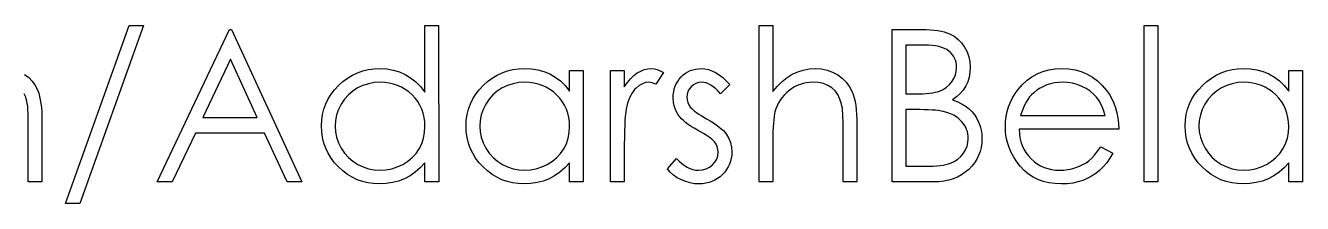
# Model space of a CAD drawing. Header units: millimetres. Extents: x -43 to 250, y -7 to 120.
# Drawn here: x 120.67 to 149.99, y 67.91 to 71.99 of the extents above; entities that cross this region are included whole.
import ezdxf

# ---------------------------------------------------------------- set-up
doc = ezdxf.new("R2010")
doc.units = ezdxf.units.MM

msp = doc.modelspace()

# ---------------------------------------------------------------- linework, layer by layer
at = {"color": 7, "linetype": 'Continuous', "flags": 128}
for points in [[(123.377, 71.99), (121.913, 67.907), (121.913, 67.907), (121.582, 67.907), (121.582, 67.907), (123.046, 71.99), (123.046, 71.99), (123.377, 71.99)], [(125.396, 71.901), (127.012, 68.401), (127.012, 68.401), (126.67, 68.401), (126.67, 68.401), (126.153, 69.522), (126.153, 69.522), (124.566, 69.522), (124.566, 69.522), (124.034, 68.401), (124.034, 68.401), (123.691, 68.401), (123.691, 68.401), (125.351, 71.901), (125.351, 71.901), (125.396, 71.901)], [(130.152, 71.99), (130.153, 68.401), (130.153, 68.401), (129.838, 68.401), (129.838, 68.401), (129.838, 68.843), (129.838, 68.843), (129.73, 68.725), (129.615, 68.624), (129.494, 68.54), (129.366, 68.473), (129.232, 68.422), (129.092, 68.385), (128.946, 68.363), (128.794, 68.356), (128.794, 68.356), (128.658, 68.362), (128.528, 68.38), (128.403, 68.41), (128.282, 68.453), (128.167, 68.507), (128.056, 68.574), (127.951, 68.652), (127.851, 68.744), (127.759, 68.843), (127.68, 68.948), (127.613, 69.058), (127.558, 69.173), (127.515, 69.294), (127.485, 69.419), (127.467, 69.551), (127.46, 69.687), (127.46, 69.687), (127.467, 69.82), (127.485, 69.949), (127.516, 70.072), (127.559, 70.191), (127.614, 70.305), (127.682, 70.414), (127.762, 70.518), (127.854, 70.617), (127.955, 70.707), (128.062, 70.786), (128.173, 70.852), (128.289, 70.906), (128.41, 70.949), (128.536, 70.979), (128.668, 70.997), (128.804, 71.003), (128.804, 71.003), (128.96, 70.995), (129.109, 70.97), (129.25, 70.927), (129.383, 70.868), (129.508, 70.792), (129.627, 70.7), (129.736, 70.59), (129.838, 70.463), (129.838, 70.463), (129.838, 71.99), (129.838, 71.99), (130.153, 71.99)], [(137.511, 71.99), (137.826, 71.99), (137.826, 71.99), (137.826, 70.475), (137.826, 70.475), (137.929, 70.599), (138.039, 70.707), (138.152, 70.798), (138.272, 70.871), (138.396, 70.929), (138.525, 70.97), (138.659, 70.995), (138.799, 71.003), (138.799, 71.003), (138.94, 70.994), (139.074, 70.967), (139.198, 70.922), (139.315, 70.859), (139.42, 70.78), (139.511, 70.69), (139.587, 70.586), (139.648, 70.47), (139.673, 70.405), (139.695, 70.331), (139.713, 70.249), (139.728, 70.158), (139.74, 70.057), (139.748, 69.949), (139.754, 69.832), (139.755, 69.707), (139.755, 69.707), (139.755, 68.401), (139.755, 68.401), (139.441, 68.401), (139.441, 68.401), (139.441, 69.604), (139.441, 69.604), (139.44, 69.708), (139.439, 69.804), (139.436, 69.89), (139.432, 69.968), (139.427, 70.036), (139.421, 70.095), (139.413, 70.145), (139.405, 70.186), (139.405, 70.186), (139.367, 70.304), (139.316, 70.406), (139.253, 70.492), (139.177, 70.563), (139.088, 70.618), (138.986, 70.658), (138.871, 70.681), (138.743, 70.689), (138.743, 70.689), (138.668, 70.686), (138.594, 70.677), (138.522, 70.662), (138.452, 70.641), (138.384, 70.613), (138.319, 70.58), (138.255, 70.54), (138.194, 70.494), (138.136, 70.444), (138.083, 70.391), (138.035, 70.335), (137.992, 70.276), (137.955, 70.214), (137.923, 70.15), (137.896, 70.082), (137.874, 70.012), (137.874, 70.012), (137.863, 69.961), (137.853, 69.9), (137.845, 69.829), (137.838, 69.748), (137.833, 69.657), (137.828, 69.556), (137.826, 69.446), (137.826, 69.325), (137.826, 69.325), (137.826, 68.401), (137.826, 68.401), (137.512, 68.401), (137.512, 68.401), (137.512, 71.99)], [(140.563, 71.901), (141.246, 71.901), (141.246, 71.901), (141.346, 71.899), (141.44, 71.894), (141.528, 71.887), (141.61, 71.875), (141.687, 71.861), (141.757, 71.845), (141.821, 71.824), (141.88, 71.8), (141.985, 71.744), (142.078, 71.674), (142.159, 71.59), (142.229, 71.493), (142.285, 71.387), (142.325, 71.275), (142.35, 71.157), (142.358, 71.033), (142.358, 71.033), (142.351, 70.918), (142.332, 70.808), (142.299, 70.702), (142.255, 70.603), (142.197, 70.511), (142.128, 70.428), (142.046, 70.354), (141.953, 70.289), (141.953, 70.289), (142.072, 70.241), (142.176, 70.189), (142.265, 70.133), (142.34, 70.073), (142.405, 70.008), (142.461, 69.937), (142.51, 69.858), (142.551, 69.774), (142.584, 69.684), (142.608, 69.592), (142.622, 69.494), (142.627, 69.394), (142.627, 69.394), (142.622, 69.292), (142.608, 69.194), (142.584, 69.1), (142.551, 69.01), (142.508, 68.924), (142.456, 68.841), (142.394, 68.763), (142.323, 68.689), (142.244, 68.622), (142.159, 68.563), (142.067, 68.514), (141.969, 68.473), (141.863, 68.441), (141.752, 68.419), (141.634, 68.405), (141.509, 68.401), (141.509, 68.401), (140.563, 68.401), (140.563, 68.401), (140.563, 71.901)], [(146.351, 71.99), (146.665, 71.99), (146.665, 71.99), (146.665, 68.401), (146.665, 68.401), (146.351, 68.401), (146.351, 68.401), (146.351, 71.99)], [(140.877, 71.542), (140.877, 70.42), (140.877, 70.42), (141.088, 70.42), (141.088, 70.42), (141.181, 70.421), (141.267, 70.424), (141.347, 70.43), (141.421, 70.437), (141.488, 70.447), (141.549, 70.458), (141.603, 70.472), (141.652, 70.488), (141.737, 70.526), (141.814, 70.576), (141.88, 70.634), (141.938, 70.702), (141.984, 70.777), (142.017, 70.857), (142.037, 70.939), (142.044, 71.027), (142.044, 71.027), (142.041, 71.085), (142.032, 71.141), (142.018, 71.193), (141.999, 71.242), (141.974, 71.287), (141.944, 71.329), (141.908, 71.369), (141.866, 71.404), (141.819, 71.437), (141.765, 71.465), (141.704, 71.488), (141.637, 71.507), (141.563, 71.522), (141.483, 71.533), (141.396, 71.54), (141.303, 71.542), (141.303, 71.542), (140.877, 71.542)], [(125.37, 71.218), (124.736, 69.881), (124.736, 69.881), (125.987, 69.881), (125.987, 69.881), (125.37, 71.218)], [(133.473, 70.958), (133.473, 68.401), (133.473, 68.401), (133.159, 68.401), (133.159, 68.401), (133.159, 68.843), (133.159, 68.843), (133.05, 68.725), (132.936, 68.624), (132.814, 68.54), (132.686, 68.473), (132.552, 68.422), (132.413, 68.385), (132.266, 68.363), (132.114, 68.356), (132.114, 68.356), (131.979, 68.362), (131.849, 68.38), (131.723, 68.41), (131.602, 68.453), (131.487, 68.507), (131.377, 68.574), (131.272, 68.652), (131.171, 68.744), (131.079, 68.843), (131, 68.948), (130.934, 69.058), (130.878, 69.173), (130.835, 69.294), (130.805, 69.419), (130.787, 69.551), (130.781, 69.687), (130.781, 69.687), (130.787, 69.82), (130.805, 69.949), (130.836, 70.072), (130.88, 70.191), (130.935, 70.305), (131.002, 70.414), (131.082, 70.518), (131.175, 70.617), (131.276, 70.707), (131.382, 70.786), (131.493, 70.852), (131.609, 70.906), (131.731, 70.949), (131.857, 70.979), (131.988, 70.997), (132.124, 71.003), (132.124, 71.003), (132.28, 70.996), (132.429, 70.972), (132.57, 70.933), (132.703, 70.879), (132.829, 70.808), (132.947, 70.719), (133.057, 70.611), (133.159, 70.485), (133.159, 70.485), (133.159, 70.958), (133.159, 70.958), (133.473, 70.958)], [(134.101, 70.958), (134.415, 70.958), (134.415, 70.958), (134.415, 70.582), (134.415, 70.582), (134.487, 70.686), (134.561, 70.774), (134.636, 70.846), (134.713, 70.904), (134.792, 70.947), (134.873, 70.979), (134.955, 70.997), (135.039, 71.003), (135.039, 71.003), (135.105, 70.998), (135.172, 70.981), (135.241, 70.954), (135.313, 70.916), (135.313, 70.916), (135.14, 70.644), (135.14, 70.644), (135.095, 70.663), (135.053, 70.678), (135.014, 70.686), (134.98, 70.689), (134.98, 70.689), (134.905, 70.681), (134.83, 70.655), (134.758, 70.613), (134.687, 70.555), (134.652, 70.519), (134.62, 70.478), (134.591, 70.433), (134.563, 70.383), (134.537, 70.329), (134.513, 70.27), (134.491, 70.206), (134.471, 70.138), (134.471, 70.138), (134.458, 70.077), (134.447, 70.002), (134.437, 69.913), (134.429, 69.81), (134.423, 69.694), (134.419, 69.563), (134.416, 69.419), (134.415, 69.26), (134.415, 69.26), (134.415, 68.401), (134.415, 68.401), (134.101, 68.401), (134.101, 68.401), (134.101, 70.958)], [(136.838, 70.639), (136.625, 70.42), (136.625, 70.42), (136.569, 70.483), (136.513, 70.538), (136.457, 70.584), (136.402, 70.622), (136.347, 70.651), (136.292, 70.672), (136.238, 70.685), (136.184, 70.689), (136.184, 70.689), (136.118, 70.683), (136.057, 70.663), (136, 70.631), (135.949, 70.585), (135.906, 70.531), (135.876, 70.474), (135.858, 70.411), (135.851, 70.345), (135.851, 70.345), (135.857, 70.285), (135.873, 70.226), (135.9, 70.169), (135.938, 70.113), (135.938, 70.113), (135.963, 70.084), (135.994, 70.055), (136.03, 70.023), (136.073, 69.991), (136.122, 69.957), (136.177, 69.923), (136.237, 69.886), (136.303, 69.849), (136.303, 69.849), (136.385, 69.803), (136.459, 69.757), (136.527, 69.712), (136.588, 69.667), (136.642, 69.622), (136.69, 69.578), (136.73, 69.534), (136.764, 69.49), (136.764, 69.49), (136.816, 69.4), (136.854, 69.304), (136.876, 69.202), (136.883, 69.095), (136.883, 69.095), (136.88, 69.019), (136.87, 68.946), (136.853, 68.876), (136.83, 68.809), (136.799, 68.745), (136.763, 68.684), (136.719, 68.626), (136.669, 68.57), (136.613, 68.52), (136.555, 68.476), (136.494, 68.44), (136.428, 68.41), (136.36, 68.386), (136.287, 68.369), (136.212, 68.359), (136.134, 68.356), (136.134, 68.356), (136.028, 68.361), (135.925, 68.379), (135.824, 68.408), (135.725, 68.448), (135.632, 68.498), (135.547, 68.558), (135.471, 68.626), (135.403, 68.702), (135.403, 68.702), (135.611, 68.939), (135.611, 68.939), (135.671, 68.876), (135.732, 68.821), (135.794, 68.775), (135.857, 68.737), (135.921, 68.708), (135.986, 68.687), (136.051, 68.674), (136.118, 68.67), (136.118, 68.67), (136.208, 68.678), (136.292, 68.701), (136.368, 68.739), (136.437, 68.793), (136.495, 68.856), (136.536, 68.927), (136.561, 69.001), (136.569, 69.081), (136.569, 69.081), (136.564, 69.148), (136.547, 69.211), (136.521, 69.27), (136.483, 69.325), (136.483, 69.325), (136.458, 69.352), (136.427, 69.381), (136.388, 69.412), (136.343, 69.444), (136.292, 69.478), (136.233, 69.513), (136.167, 69.55), (136.095, 69.589), (136.095, 69.589), (136.017, 69.633), (135.946, 69.677), (135.881, 69.722), (135.823, 69.765), (135.771, 69.809), (135.726, 69.852), (135.687, 69.895), (135.654, 69.938), (135.654, 69.938), (135.603, 70.027), (135.567, 70.123), (135.544, 70.224), (135.537, 70.332), (135.537, 70.332), (135.54, 70.403), (135.548, 70.47), (135.563, 70.535), (135.583, 70.597), (135.609, 70.655), (135.64, 70.71), (135.677, 70.763), (135.72, 70.812), (135.768, 70.857), (135.818, 70.895), (135.872, 70.928), (135.928, 70.956), (135.987, 70.977), (136.05, 70.991), (136.115, 71), (136.184, 71.003), (136.184, 71.003), (136.265, 70.998), (136.346, 70.981), (136.428, 70.952), (136.51, 70.912), (136.592, 70.861), (136.674, 70.799), (136.756, 70.725), (136.838, 70.639)], [(145.354, 69.208), (145.633, 69.062), (145.633, 69.062), (145.565, 68.945), (145.491, 68.84), (145.412, 68.746), (145.328, 68.664), (145.239, 68.593), (145.145, 68.532), (145.045, 68.478), (144.94, 68.434), (144.828, 68.4), (144.71, 68.375), (144.584, 68.361), (144.452, 68.356), (144.452, 68.356), (144.305, 68.362), (144.166, 68.381), (144.035, 68.413), (143.913, 68.457), (143.799, 68.514), (143.693, 68.583), (143.595, 68.665), (143.506, 68.76), (143.426, 68.862), (143.357, 68.968), (143.299, 69.077), (143.251, 69.19), (143.213, 69.306), (143.186, 69.424), (143.171, 69.547), (143.165, 69.673), (143.165, 69.673), (143.17, 69.79), (143.184, 69.905), (143.207, 70.017), (143.239, 70.125), (143.28, 70.231), (143.331, 70.332), (143.391, 70.431), (143.46, 70.526), (143.46, 70.526), (143.557, 70.638), (143.662, 70.735), (143.775, 70.817), (143.897, 70.884), (144.026, 70.936), (144.162, 70.974), (144.307, 70.996), (144.46, 71.003), (144.46, 71.003), (144.617, 70.996), (144.766, 70.972), (144.907, 70.932), (145.039, 70.878), (145.164, 70.807), (145.281, 70.72), (145.389, 70.618), (145.49, 70.5), (145.49, 70.5), (145.554, 70.408), (145.609, 70.311), (145.657, 70.208), (145.696, 70.1), (145.727, 69.987), (145.749, 69.867), (145.762, 69.743), (145.768, 69.612), (145.768, 69.612), (143.479, 69.612), (143.479, 69.612), (143.486, 69.511), (143.5, 69.414), (143.522, 69.323), (143.553, 69.236), (143.591, 69.154), (143.637, 69.076), (143.692, 69.003), (143.754, 68.934), (143.823, 68.873), (143.895, 68.819), (143.972, 68.773), (144.052, 68.736), (144.136, 68.707), (144.225, 68.687), (144.317, 68.674), (144.413, 68.67), (144.413, 68.67), (144.507, 68.673), (144.598, 68.685), (144.69, 68.704), (144.779, 68.729), (144.866, 68.762), (144.945, 68.8), (145.017, 68.842), (145.083, 68.889), (145.147, 68.945), (145.213, 69.018), (145.283, 69.105), (145.354, 69.208)], [(149.986, 70.958), (149.986, 68.401), (149.986, 68.401), (149.672, 68.401), (149.672, 68.401), (149.672, 68.843), (149.672, 68.843), (149.563, 68.725), (149.449, 68.624), (149.327, 68.54), (149.199, 68.473), (149.065, 68.422), (148.926, 68.385), (148.779, 68.363), (148.627, 68.356), (148.627, 68.356), (148.492, 68.362), (148.361, 68.38), (148.236, 68.41), (148.115, 68.453), (148, 68.507), (147.89, 68.574), (147.784, 68.652), (147.684, 68.744), (147.592, 68.843), (147.513, 68.948), (147.446, 69.058), (147.391, 69.173), (147.348, 69.294), (147.318, 69.419), (147.3, 69.551), (147.294, 69.687), (147.294, 69.687), (147.3, 69.82), (147.318, 69.949), (147.349, 70.072), (147.392, 70.191), (147.448, 70.305), (147.515, 70.414), (147.595, 70.518), (147.688, 70.617), (147.789, 70.707), (147.895, 70.786), (148.006, 70.852), (148.122, 70.906), (148.244, 70.949), (148.37, 70.979), (148.501, 70.997), (148.637, 71.003), (148.637, 71.003), (148.793, 70.996), (148.942, 70.972), (149.083, 70.933), (149.216, 70.879), (149.342, 70.808), (149.46, 70.719), (149.569, 70.611), (149.672, 70.485), (149.672, 70.485), (149.672, 70.958), (149.672, 70.958), (149.986, 70.958)], [(120.645, 70.87), (120.739, 70.797), (120.821, 70.711), (120.89, 70.612), (120.945, 70.499), (120.969, 70.436), (120.988, 70.365), (121.005, 70.287), (121.019, 70.202), (121.03, 70.109), (121.037, 70.009), (121.042, 69.901), (121.044, 69.786), (121.044, 69.786), (121.044, 68.401), (121.044, 68.401), (120.729, 68.401), (120.729, 68.401), (120.729, 69.787), (120.729, 69.787), (120.729, 69.886), (120.726, 69.976), (120.721, 70.058), (120.715, 70.132), (120.706, 70.198), (120.696, 70.257), (120.684, 70.307), (120.67, 70.349), (120.635, 70.422)], [(128.808, 70.689), (128.67, 70.681), (128.539, 70.656), (128.412, 70.615), (128.291, 70.557), (128.179, 70.485), (128.079, 70.399), (127.99, 70.3), (127.914, 70.187), (127.853, 70.067), (127.809, 69.942), (127.783, 69.814), (127.774, 69.683), (127.774, 69.683), (127.783, 69.553), (127.809, 69.425), (127.854, 69.3), (127.915, 69.178), (127.992, 69.065), (128.081, 68.964), (128.182, 68.877), (128.295, 68.804), (128.416, 68.745), (128.541, 68.704), (128.671, 68.678), (128.805, 68.67), (128.805, 68.67), (128.941, 68.678), (129.074, 68.703), (129.202, 68.744), (129.327, 68.802), (129.442, 68.875), (129.545, 68.959), (129.632, 69.055), (129.705, 69.162), (129.763, 69.279), (129.806, 69.404), (129.83, 69.535), (129.838, 69.674), (129.838, 69.674), (129.834, 69.78), (129.82, 69.881), (129.796, 69.979), (129.764, 70.071), (129.722, 70.16), (129.671, 70.244), (129.611, 70.323), (129.54, 70.398), (129.464, 70.466), (129.383, 70.526), (129.298, 70.576), (129.209, 70.616), (129.115, 70.648), (129.017, 70.671), (128.914, 70.685), (128.808, 70.689)], [(132.128, 70.689), (131.991, 70.681), (131.859, 70.656), (131.733, 70.615), (131.612, 70.557), (131.499, 70.485), (131.399, 70.399), (131.311, 70.3), (131.234, 70.187), (131.173, 70.067), (131.13, 69.942), (131.103, 69.814), (131.095, 69.683), (131.095, 69.683), (131.104, 69.553), (131.13, 69.425), (131.174, 69.3), (131.236, 69.178), (131.313, 69.065), (131.401, 68.964), (131.502, 68.877), (131.615, 68.804), (131.736, 68.745), (131.862, 68.704), (131.992, 68.678), (132.126, 68.67), (132.126, 68.67), (132.262, 68.678), (132.394, 68.703), (132.522, 68.744), (132.647, 68.802), (132.763, 68.875), (132.865, 68.959), (132.952, 69.055), (133.026, 69.162), (133.084, 69.279), (133.126, 69.404), (133.151, 69.535), (133.159, 69.674), (133.159, 69.674), (133.154, 69.78), (133.14, 69.881), (133.117, 69.979), (133.085, 70.071), (133.043, 70.16), (132.991, 70.244), (132.931, 70.323), (132.861, 70.398), (132.785, 70.466), (132.704, 70.526), (132.618, 70.576), (132.529, 70.616), (132.435, 70.648), (132.337, 70.671), (132.235, 70.685), (132.128, 70.689)], [(145.454, 69.926), (145.417, 70.05), (145.371, 70.161), (145.319, 70.259), (145.258, 70.343), (145.19, 70.417), (145.11, 70.484), (145.02, 70.543), (144.92, 70.594), (144.813, 70.636), (144.703, 70.665), (144.591, 70.684), (144.476, 70.689), (144.476, 70.689), (144.382, 70.686), (144.291, 70.674), (144.203, 70.655), (144.12, 70.63), (144.038, 70.595), (143.961, 70.555), (143.888, 70.505), (143.817, 70.449), (143.817, 70.449), (143.768, 70.403), (143.722, 70.351), (143.679, 70.294), (143.64, 70.232), (143.604, 70.163), (143.57, 70.09), (143.54, 70.011), (143.512, 69.926), (143.512, 69.926), (145.454, 69.926)], [(148.641, 70.689), (148.504, 70.681), (148.372, 70.656), (148.246, 70.615), (148.124, 70.557), (148.012, 70.485), (147.912, 70.399), (147.824, 70.3), (147.747, 70.187), (147.686, 70.067), (147.643, 69.942), (147.616, 69.814), (147.608, 69.683), (147.608, 69.683), (147.617, 69.553), (147.643, 69.425), (147.687, 69.3), (147.749, 69.178), (147.826, 69.065), (147.914, 68.964), (148.015, 68.877), (148.128, 68.804), (148.249, 68.745), (148.375, 68.704), (148.504, 68.678), (148.638, 68.67), (148.638, 68.67), (148.774, 68.678), (148.907, 68.703), (149.035, 68.744), (149.16, 68.802), (149.276, 68.875), (149.378, 68.959), (149.465, 69.055), (149.539, 69.162), (149.597, 69.279), (149.639, 69.404), (149.663, 69.535), (149.672, 69.674), (149.672, 69.674), (149.667, 69.78), (149.653, 69.881), (149.63, 69.979), (149.597, 70.071), (149.555, 70.16), (149.504, 70.244), (149.444, 70.323), (149.374, 70.398), (149.297, 70.466), (149.217, 70.526), (149.131, 70.576), (149.042, 70.616), (148.948, 70.648), (148.85, 70.671), (148.748, 70.685), (148.641, 70.689)], [(140.877, 70.061), (140.877, 68.76), (140.877, 68.76), (141.324, 68.76), (141.324, 68.76), (141.42, 68.761), (141.509, 68.764), (141.591, 68.769), (141.668, 68.778), (141.736, 68.788), (141.8, 68.8), (141.856, 68.815), (141.905, 68.832), (141.992, 68.873), (142.071, 68.925), (142.14, 68.987), (142.201, 69.059), (142.25, 69.138), (142.285, 69.22), (142.306, 69.306), (142.313, 69.394), (142.313, 69.394), (142.311, 69.45), (142.303, 69.504), (142.291, 69.555), (142.275, 69.606), (142.253, 69.654), (142.227, 69.701), (142.196, 69.745), (142.16, 69.788), (142.077, 69.866), (141.978, 69.931), (141.866, 69.982), (141.74, 70.02), (141.74, 70.02), (141.689, 70.029), (141.629, 70.038), (141.56, 70.045), (141.483, 70.05), (141.396, 70.055), (141.301, 70.058), (141.197, 70.06), (141.085, 70.061), (141.085, 70.061), (140.877, 70.061)]]:
    msp.add_lwpolyline(points, dxfattribs=at)

doc.saveas('drawing.dxf')
